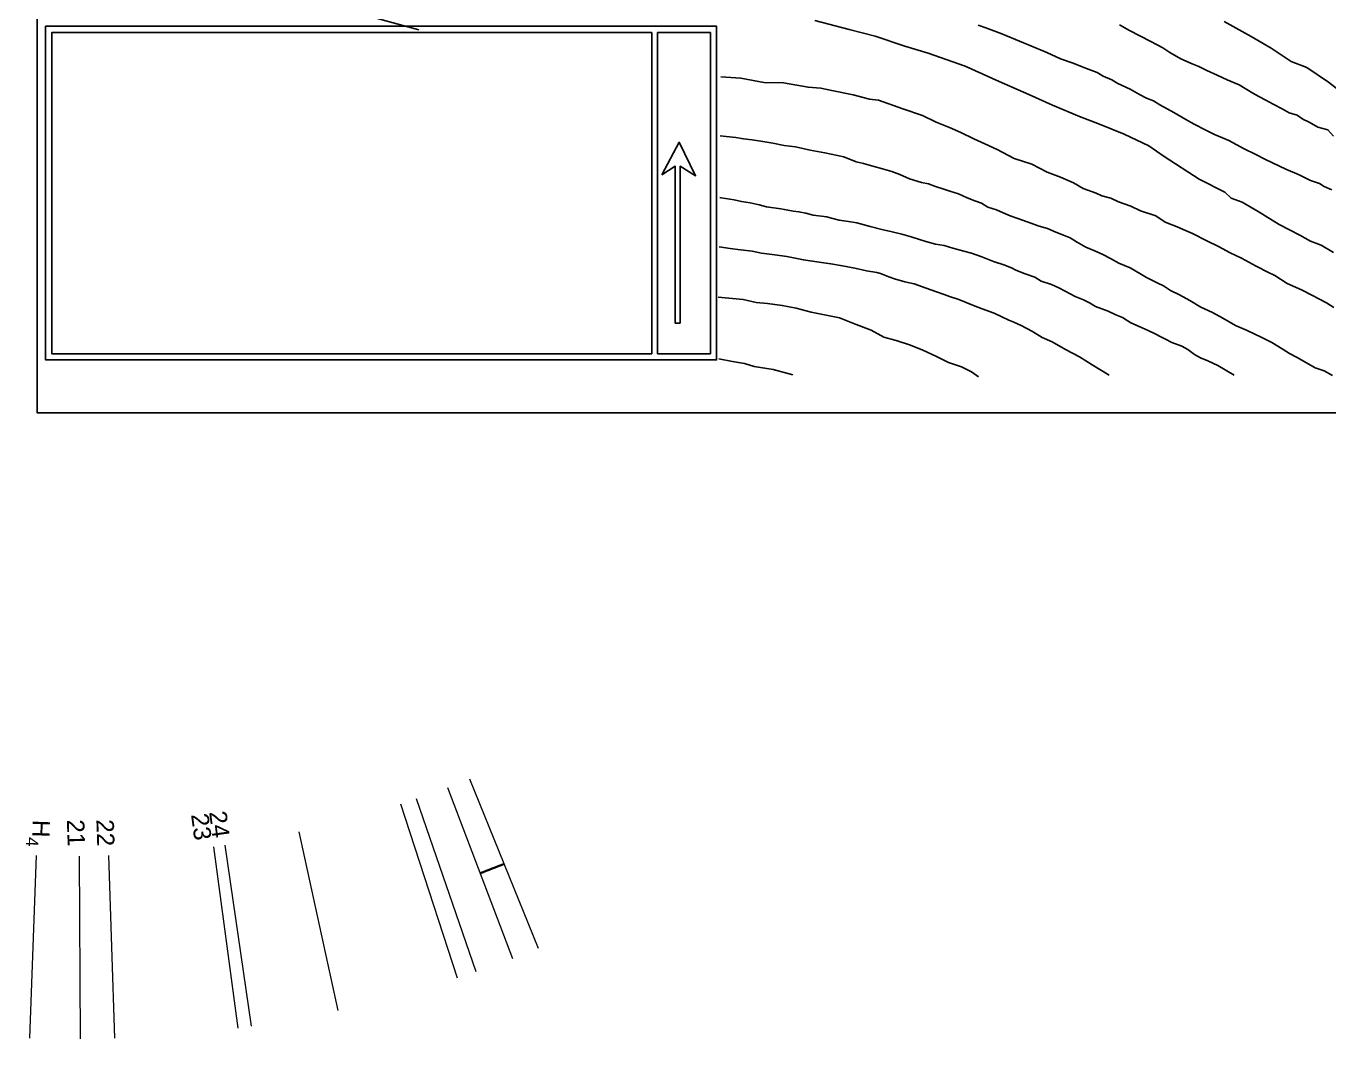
# Model space of a CAD drawing. Header units: millimetres. Extents: x 19067981 to 38137102, y 2652003 to 2652615.
# Drawn here: x 19068395.2 to 19068409.46, y 2652307.28 to 2652318.35 of the extents above; entities that cross this region are included whole.
import ezdxf

# ---------------------------------------------------------------- set-up
doc = ezdxf.new("R2010")
doc.units = ezdxf.units.MM
doc.layers.add('kurp', color=94, linetype='Continuous')
doc.styles.get("Standard").update_dxf_attribs({"font": 'arial.ttf'})

msp = doc.modelspace()

# ---------------------------------------------------------------- linework, layer by layer
for points in [[(19068395.322, 2652334.335), (19068423.841, 2652334.335), (19068423.841, 2652314.123), (19068395.322, 2652314.123), (19068395.322, 2652334.335)], [(19068395.394, 2652320.04), (19068395.776, 2652319.821), (19068396.019, 2652319.654), (19068396.286, 2652319.48), (19068396.682, 2652319.236), (19068396.928, 2652319.115), (19068397.127, 2652319.065), (19068397.382, 2652318.937), (19068397.776, 2652318.814), (19068398.195, 2652318.669), (19068398.514, 2652318.591), (19068398.853, 2652318.491), (19068399.135, 2652318.411), (19068399.497, 2652318.315)], [(19068409.508, 2652317.152), (19068409.446, 2652317.221), (19068409.335, 2652317.249), (19068409.24, 2652317.304), (19068409.171, 2652317.338), (19068409.11, 2652317.381), (19068409.023, 2652317.407), (19068408.946, 2652317.448), (19068408.847, 2652317.501), (19068408.768, 2652317.545), (19068408.689, 2652317.586), (19068408.624, 2652317.622), (19068408.475, 2652317.712), (19068408.343, 2652317.765), (19068408.233, 2652317.816), (19068408.12, 2652317.869), (19068408.035, 2652317.911), (19068407.96, 2652317.94), (19068407.836, 2652317.995), (19068407.715, 2652318.064), (19068407.638, 2652318.116), (19068407.509, 2652318.186), (19068407.387, 2652318.247), (19068407.274, 2652318.306), (19068407.167, 2652318.367)], [(19068408.312, 2652318.405), (19068408.605, 2652318.24), (19068408.826, 2652318.112), (19068409.043, 2652317.966), (19068409.216, 2652317.901), (19068409.454, 2652317.74), (19068409.615, 2652317.612)], [(19068395.468, 2652318.352), (19068402.756, 2652318.352), (19068402.756, 2652314.703), (19068395.413, 2652314.703), (19068395.413, 2652318.352), (19068395.468, 2652318.352)], [(19068402.047, 2652314.77), (19068395.48, 2652314.77), (19068395.48, 2652318.284), (19068402.047, 2652318.284)], [(19068402.047, 2652318.284), (19068402.047, 2652314.77)], [(19068402.108, 2652318.284), (19068402.689, 2652318.284), (19068402.689, 2652314.77), (19068402.108, 2652314.77)], [(19068402.108, 2652318.284), (19068402.108, 2652314.77)], [(19068405.619, 2652318.365), (19068405.703, 2652318.335), (19068405.878, 2652318.27), (19068406.07, 2652318.191), (19068406.178, 2652318.146), (19068406.37, 2652318.065), (19068406.521, 2652317.998), (19068406.659, 2652317.95), (19068406.777, 2652317.903), (19068406.921, 2652317.845), (19068406.987, 2652317.808), (19068407.083, 2652317.767), (19068407.148, 2652317.728), (19068407.281, 2652317.664), (19068407.386, 2652317.606), (19068407.461, 2652317.567), (19068407.538, 2652317.538), (19068407.607, 2652317.494), (19068407.759, 2652317.41), (19068407.846, 2652317.359), (19068407.918, 2652317.319), (19068407.984, 2652317.28), (19068408.11, 2652317.216), (19068408.205, 2652317.17), (19068408.293, 2652317.132), (19068408.361, 2652317.102), (19068408.528, 2652317.013), (19068408.651, 2652316.952), (19068408.763, 2652316.894), (19068408.985, 2652316.789), (19068409.132, 2652316.729), (19068409.255, 2652316.666), (19068409.353, 2652316.632), (19068409.404, 2652316.6), (19068409.489, 2652316.564)], [(19068402.804, 2652317.8), (19068403.021, 2652317.785), (19068403.274, 2652317.739), (19068403.489, 2652317.733), (19068403.758, 2652317.686), (19068403.898, 2652317.675), (19068404.017, 2652317.649), (19068404.252, 2652317.602), (19068404.428, 2652317.555), (19068404.528, 2652317.544), (19068404.793, 2652317.45), (19068405.011, 2652317.378), (19068405.16, 2652317.304), (19068405.304, 2652317.247), (19068405.429, 2652317.19), (19068405.571, 2652317.121), (19068405.691, 2652317.066), (19068405.828, 2652317.004), (19068406.011, 2652316.908), (19068406.206, 2652316.844), (19068406.373, 2652316.758), (19068406.52, 2652316.701), (19068406.663, 2652316.64), (19068406.769, 2652316.579), (19068406.91, 2652316.527), (19068406.971, 2652316.499), (19068407.071, 2652316.472), (19068407.156, 2652316.432), (19068407.289, 2652316.384), (19068407.396, 2652316.334), (19068407.562, 2652316.28), (19068407.666, 2652316.211), (19068407.797, 2652316.16), (19068407.889, 2652316.12), (19068407.966, 2652316.087), (19068408.123, 2652316.007), (19068408.249, 2652315.942), (19068408.376, 2652315.875), (19068408.499, 2652315.816), (19068408.66, 2652315.729), (19068408.79, 2652315.664), (19068408.867, 2652315.625), (19068409.002, 2652315.54), (19068409.156, 2652315.471), (19068409.277, 2652315.409), (19068409.43, 2652315.326), (19068409.511, 2652315.276)], [(19068402.156, 2652316.726), (19068402.348, 2652317.084), (19068402.527, 2652316.718), (19068402.356, 2652316.822), (19068402.356, 2652315.107), (19068402.304, 2652315.107), (19068402.304, 2652316.821), (19068402.156, 2652316.726)], [(19068409.498, 2652314.533), (19068409.407, 2652314.584), (19068409.306, 2652314.617), (19068409.187, 2652314.686), (19068409.102, 2652314.734), (19068409.025, 2652314.774), (19068408.946, 2652314.825), (19068408.833, 2652314.893), (19068408.722, 2652314.949), (19068408.561, 2652315.026), (19068408.435, 2652315.079), (19068408.298, 2652315.159), (19068408.182, 2652315.223), (19068408.056, 2652315.281), (19068407.935, 2652315.352), (19068407.822, 2652315.415), (19068407.724, 2652315.463), (19068407.646, 2652315.514), (19068407.579, 2652315.546), (19068407.461, 2652315.604), (19068407.389, 2652315.649), (19068407.282, 2652315.709), (19068407.157, 2652315.76), (19068407.067, 2652315.814), (19068406.975, 2652315.861), (19068406.885, 2652315.9), (19068406.796, 2652315.937), (19068406.694, 2652315.994), (19068406.625, 2652316.037), (19068406.551, 2652316.069), (19068406.47, 2652316.099), (19068406.377, 2652316.14), (19068406.288, 2652316.167), (19068406.156, 2652316.212), (19068406.054, 2652316.251), (19068405.969, 2652316.278), (19068405.893, 2652316.311), (19068405.821, 2652316.344), (19068405.726, 2652316.375), (19068405.655, 2652316.416), (19068405.581, 2652316.443), (19068405.499, 2652316.477), (19068405.404, 2652316.519), (19068405.31, 2652316.548), (19068405.231, 2652316.573), (19068405.153, 2652316.599), (19068405.076, 2652316.63), (19068404.997, 2652316.643), (19068404.869, 2652316.685), (19068404.76, 2652316.731), (19068404.674, 2652316.765), (19068404.572, 2652316.792), (19068404.467, 2652316.822), (19068404.365, 2652316.85), (19068404.284, 2652316.87), (19068404.147, 2652316.924), (19068403.94, 2652316.968), (19068403.782, 2652316.998), (19068403.619, 2652317.033), (19068403.495, 2652317.05), (19068403.37, 2652317.074), (19068403.262, 2652317.091), (19068403.145, 2652317.109), (19068403.052, 2652317.122), (19068402.967, 2652317.135), (19068402.862, 2652317.146), (19068402.797, 2652317.153)], [(19068408.421, 2652314.535), (19068408.243, 2652314.641), (19068408.131, 2652314.692), (19068408.053, 2652314.726), (19068407.988, 2652314.764), (19068407.912, 2652314.818), (19068407.849, 2652314.852), (19068407.737, 2652314.895), (19068407.668, 2652314.93), (19068407.609, 2652314.959), (19068407.563, 2652314.985), (19068407.48, 2652315.024), (19068407.382, 2652315.068), (19068407.29, 2652315.109), (19068407.198, 2652315.169), (19068407.126, 2652315.195), (19068407.04, 2652315.236), (19068406.973, 2652315.263), (19068406.904, 2652315.288), (19068406.839, 2652315.327), (19068406.773, 2652315.362), (19068406.681, 2652315.398), (19068406.57, 2652315.457), (19068406.501, 2652315.49), (19068406.423, 2652315.529), (19068406.31, 2652315.566), (19068406.238, 2652315.607), (19068406.132, 2652315.644), (19068406.031, 2652315.686), (19068405.992, 2652315.706), (19068405.91, 2652315.74), (19068405.787, 2652315.78), (19068405.658, 2652315.832), (19068405.547, 2652315.87), (19068405.463, 2652315.893), (19068405.341, 2652315.927), (19068405.245, 2652315.954), (19068405.152, 2652315.97), (19068405.045, 2652315.997), (19068404.887, 2652316.049), (19068404.784, 2652316.077), (19068404.676, 2652316.106), (19068404.564, 2652316.131), (19068404.438, 2652316.162), (19068404.291, 2652316.203), (19068404.201, 2652316.216), (19068404.099, 2652316.232), (19068403.999, 2652316.258), (19068403.962, 2652316.267), (19068403.812, 2652316.287), (19068403.732, 2652316.308), (19068403.658, 2652316.324), (19068403.593, 2652316.332), (19068403.498, 2652316.348), (19068403.458, 2652316.355), (19068403.304, 2652316.377), (19068403.223, 2652316.398), (19068403.122, 2652316.421), (19068403.029, 2652316.436), (19068402.949, 2652316.454), (19068402.805, 2652316.476), (19068402.792, 2652316.479)], [(19068407.054, 2652314.536), (19068406.868, 2652314.649), (19068406.728, 2652314.737), (19068406.576, 2652314.817), (19068406.428, 2652314.901), (19068406.318, 2652314.948), (19068406.214, 2652315.013), (19068406.088, 2652315.081), (19068406.01, 2652315.117), (19068405.953, 2652315.138), (19068405.794, 2652315.213), (19068405.663, 2652315.263), (19068405.569, 2652315.299), (19068405.406, 2652315.363), (19068405.306, 2652315.397), (19068405.247, 2652315.418), (19068405.163, 2652315.447), (19068405.05, 2652315.489), (19068404.917, 2652315.534), (19068404.815, 2652315.557), (19068404.703, 2652315.591), (19068404.642, 2652315.613), (19068404.55, 2652315.648), (19068404.509, 2652315.66), (19068404.396, 2652315.679), (19068404.268, 2652315.707), (19068404.133, 2652315.733), (19068404.006, 2652315.754), (19068403.878, 2652315.773), (19068403.706, 2652315.797), (19068403.526, 2652315.834), (19068403.395, 2652315.853), (19068403.249, 2652315.871), (19068403.146, 2652315.891), (19068403.017, 2652315.908), (19068402.906, 2652315.923), (19068402.786, 2652315.94)], [(19068405.624, 2652314.517), (19068405.547, 2652314.572), (19068405.435, 2652314.629), (19068405.294, 2652314.674), (19068405.164, 2652314.74), (19068405.005, 2652314.812), (19068404.866, 2652314.867), (19068404.72, 2652314.917), (19068404.585, 2652314.954), (19068404.449, 2652315.028), (19068404.285, 2652315.092), (19068404.103, 2652315.163), (19068403.954, 2652315.193), (19068403.792, 2652315.227), (19068403.626, 2652315.271), (19068403.474, 2652315.299), (19068403.314, 2652315.319), (19068403.189, 2652315.333), (19068403.046, 2652315.364), (19068402.774, 2652315.391)], [(19068403.592, 2652314.539), (19068403.375, 2652314.597), (19068403.169, 2652314.633), (19068403.06, 2652314.664), (19068402.932, 2652314.686), (19068402.782, 2652314.717)], [(19068403.592, 2652314.539), (19068403.375, 2652314.597), (19068403.169, 2652314.633), (19068403.06, 2652314.664), (19068402.932, 2652314.686), (19068402.782, 2652314.717)]]:
    msp.add_lwpolyline(points)
at = {"color": 61}
msp.add_lwpolyline([(19068403.832, 2652318.415), (19068404.208, 2652318.316), (19068404.493, 2652318.245), (19068404.816, 2652318.136), (19068405.073, 2652318.057), (19068405.477, 2652317.916), (19068405.847, 2652317.75), (19068406.172, 2652317.606), (19068406.434, 2652317.491), (19068406.726, 2652317.366), (19068406.946, 2652317.283), (19068407.216, 2652317.172), (19068407.488, 2652317.044), (19068407.654, 2652316.927), (19068408.038, 2652316.681), (19068408.317, 2652316.537), (19068408.388, 2652316.474), (19068408.509, 2652316.428), (19068408.684, 2652316.325), (19068408.913, 2652316.185), (19068409.138, 2652316.068), (19068409.257, 2652316.003), (19068409.373, 2652315.959), (19068409.508, 2652315.88)], dxfattribs=at)
at = {"layer": 'kurp', "color": 4, "lineweight": 5}
for p, q in [((19068400.807, 2652308.266), (19068400.055, 2652310.12)), ((19068400.525, 2652308.155), (19068399.815, 2652310.025)), ((19068399.921, 2652307.943), (19068399.301, 2652309.844)), ((19068400.125, 2652308.011), (19068399.474, 2652309.902)), ((19068398.616, 2652307.588), (19068398.19, 2652309.542)), ((19068397.666, 2652307.416), (19068397.38, 2652309.395)), ((19068395.31, 2652309.285), (19068395.236, 2652307.286)), ((19068395.794, 2652307.277), (19068395.785, 2652309.277)), ((19068396.172, 2652307.284), (19068396.107, 2652309.283)), ((19068397.52, 2652307.396), (19068397.255, 2652309.378))]:
    msp.add_line(p, q, dxfattribs=at)
at = {"layer": 'kurp', "lineweight": 35}
msp.add_arc((19068395.735, 2652320.779), 12.502, 290.7764, 292.0628, dxfattribs=at)

# ---------------------------------------------------------------- texts
at = {"layer": 'kurp', "color": 4, "lineweight": 0, "ltscale": 0.2, "char_height": 0.19, "attachment_point": 5}
for s, insert, rotation in [('\\A1;{\\C0;23}', (19068397.117, 2652309.598), 277.6343), ('\\A1;{\\C0;24}', (19068397.316, 2652309.625), 277.6343), ('\\A1;{\\C0;H\\H0.7x;\\S^ 4;}', (19068395.331, 2652309.526), 267.9642), ('\\A1;{\\C0;21}', (19068395.746, 2652309.531), 271.9093), ('\\A1;{\\C0;22}', (19068396.069, 2652309.532), 271.9093)]:
    msp.add_mtext(s, dxfattribs=dict(at, insert=insert, rotation=rotation))

doc.saveas('drawing.dxf')
